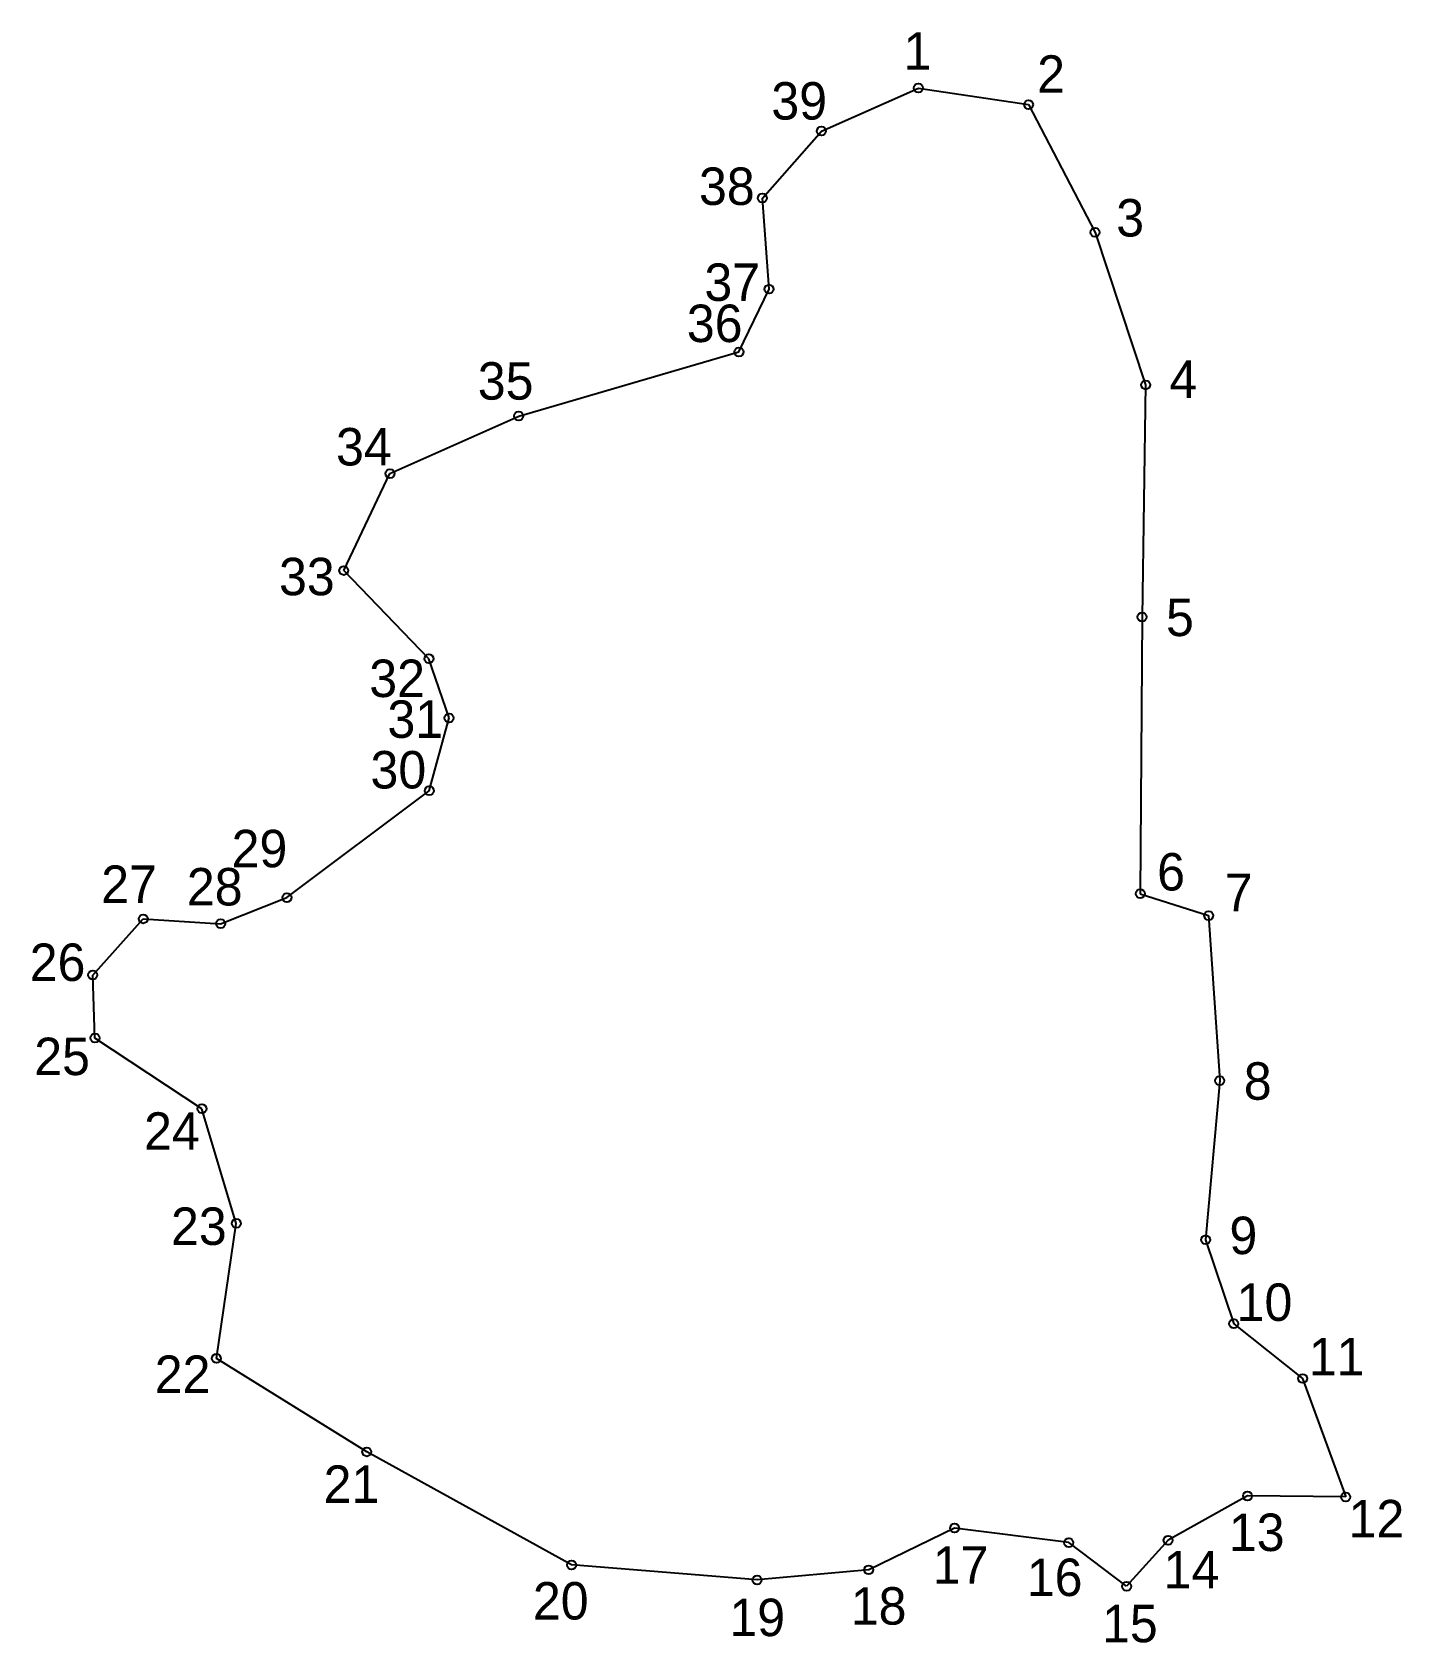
# Model space of a CAD drawing. Extents: x 546750 to 546917, y 1826274 to 1826470.
import ezdxf

# ---------------------------------------------------------------- set-up
doc = ezdxf.new("R2010")
doc.units = 0
for name, color, linetype in [('CanhThua', 7, 'Continuous'), ('MocDinhThua', 7, 'Continuous'), ('SoHieuDinhThua', 7, 'Continuous')]:
    doc.layers.add(name, color=color, linetype=linetype)

msp = doc.modelspace()

# ---------------------------------------------------------------- linework, layer by layer
at = {"layer": 'CanhThua'}
for p, q in [((546846.41, 1826457.65), (546858.22, 1826462.89)), ((546858.22, 1826462.89), (546871.63, 1826460.88)), ((546871.63, 1826460.88), (546879.73, 1826445.32)), ((546839.23, 1826449.49), (546846.41, 1826457.65)), ((546840.05, 1826438.41), (546839.23, 1826449.49)), ((546879.73, 1826445.32), (546885.89, 1826426.76)), ((546836.38, 1826430.77), (546840.05, 1826438.41)), ((546809.56, 1826422.96), (546836.38, 1826430.77)), ((546885.89, 1826426.76), (546885.46, 1826398.51)), ((546793.89, 1826415.96), (546809.56, 1826422.96)), ((546788.27, 1826404.16), (546793.89, 1826415.96)), ((546798.63, 1826393.42), (546788.27, 1826404.16)), ((546885.46, 1826398.51), (546885.23, 1826364.82)), ((546801.09, 1826386.21), (546798.63, 1826393.42)), ((546798.68, 1826377.35), (546801.09, 1826386.21)), ((546781.34, 1826364.35), (546798.68, 1826377.35)), ((546773.27, 1826361.17), (546781.34, 1826364.35)), ((546885.23, 1826364.82), (546893.56, 1826362.16)), ((546893.56, 1826362.16), (546894.91, 1826342.07)), ((546757.71, 1826354.92), (546763.85, 1826361.76)), ((546763.85, 1826361.76), (546773.27, 1826361.17)), ((546757.97, 1826347.25), (546757.71, 1826354.92)), ((546770.99, 1826338.64), (546757.97, 1826347.25)), ((546894.91, 1826342.07), (546893.19, 1826322.69)), ((546775.18, 1826324.68), (546770.99, 1826338.64)), ((546772.76, 1826308.25), (546775.18, 1826324.68)), ((546893.19, 1826322.69), (546896.62, 1826312.48)), ((546896.62, 1826312.48), (546905, 1826305.81)), ((546791.07, 1826296.88), (546772.76, 1826308.25)), ((546905, 1826305.81), (546910.25, 1826291.39)), ((546816, 1826283.11), (546791.07, 1826296.88)), ((546898.29, 1826291.51), (546888.63, 1826286.12)), ((546910.25, 1826291.39), (546898.29, 1826291.51)), ((546862.62, 1826287.6), (546852.17, 1826282.52)), ((546876.53, 1826285.83), (546862.62, 1826287.6)), ((546883.57, 1826280.52), (546876.53, 1826285.83)), ((546888.63, 1826286.12), (546883.57, 1826280.52)), ((546838.59, 1826281.29), (546816, 1826283.11)), ((546852.17, 1826282.52), (546838.59, 1826281.29))]:
    msp.add_line(p, q, dxfattribs=at)
at = {"layer": 'MocDinhThua'}
for centre in [(546858.22, 1826462.89), (546871.63, 1826460.88), (546846.41, 1826457.65), (546839.23, 1826449.49), (546879.73, 1826445.32), (546840.05, 1826438.41), (546836.38, 1826430.77), (546885.89, 1826426.76), (546809.56, 1826422.96), (546793.89, 1826415.96), (546788.27, 1826404.16), (546885.46, 1826398.51), (546798.63, 1826393.42), (546801.09, 1826386.21), (546798.68, 1826377.35), (546781.34, 1826364.35), (546885.23, 1826364.82), (546763.85, 1826361.76), (546893.56, 1826362.16), (546773.27, 1826361.17), (546757.71, 1826354.92), (546757.97, 1826347.25), (546894.91, 1826342.07), (546770.99, 1826338.64), (546775.18, 1826324.68), (546893.19, 1826322.69), (546896.62, 1826312.48), (546772.76, 1826308.25), (546905, 1826305.81), (546791.07, 1826296.88), (546898.29, 1826291.51), (546910.25, 1826291.39), (546862.62, 1826287.6), (546876.53, 1826285.83), (546888.63, 1826286.12), (546816, 1826283.11), (546838.59, 1826281.29), (546852.17, 1826282.52), (546883.57, 1826280.52)]:
    msp.add_circle(centre, 0.547, dxfattribs=at)

# ---------------------------------------------------------------- texts
at = {"layer": 'SoHieuDinhThua'}
for s, height, p in [('1', 4.56, (546856.43, 1826465.13)), ('2', 4.56, (546872.68, 1826462.31)), ('39', 4.559, (546840.32, 1826459.05)), ('38', 4.559, (546831.51, 1826448.66)), ('3', 4.56, (546882.31, 1826444.82)), ('37', 4.559, (546832.17, 1826436.98)), ('36', 4.559, (546830.03, 1826431.97)), ('35', 4.559, (546804.58, 1826424.96)), ('4', 4.56, (546888.78, 1826425.17)), ('34', 4.559, (546787.32, 1826416.95)), ('33', 4.559, (546780.38, 1826401.15)), ('5', 4.56, (546888.37, 1826396.18)), ('32', 4.559, (546791.37, 1826388.76)), ('31', 4.559, (546793.58, 1826383.79)), ('30', 4.559, (546791.52, 1826377.63)), ('29', 4.559, (546774.61, 1826368.04)), ('6', 4.56, (546887.29, 1826365.21)), ('27', 4.559, (546758.73, 1826363.7)), ('28', 4.559, (546769.16, 1826363.39)), ('7', 4.56, (546895.53, 1826362.69)), ('26', 4.559, (546750.03, 1826354.2)), ('25', 4.559, (546750.58, 1826342.74)), ('8', 4.56, (546897.84, 1826339.74)), ('24', 4.559, (546763.95, 1826333.65)), ('23', 4.559, (546767.23, 1826322.07)), ('9', 4.56, (546896.09, 1826320.95)), ('10', 4.559, (546896.97, 1826312.82)), ('11', 4.559, (546905.75, 1826306.2)), ('22', 4.559, (546765.25, 1826304.05)), ('21', 4.559, (546785.81, 1826290.67)), ('13', 4.559, (546896.02, 1826284.81)), ('12', 4.559, (546910.6, 1826286.47)), ('17', 4.559, (546859.97, 1826280.82)), ('16', 4.559, (546871.42, 1826279.33)), ('14', 4.559, (546888.08, 1826280.27)), ('20', 4.559, (546811.29, 1826276.47)), ('18', 4.559, (546849.99, 1826275.85)), ('19', 4.559, (546835.21, 1826274.45)), ('15', 4.559, (546880.58, 1826273.7))]:
    msp.add_text(s, height=height, dxfattribs=at).set_placement(p)

doc.saveas('drawing.dxf')
